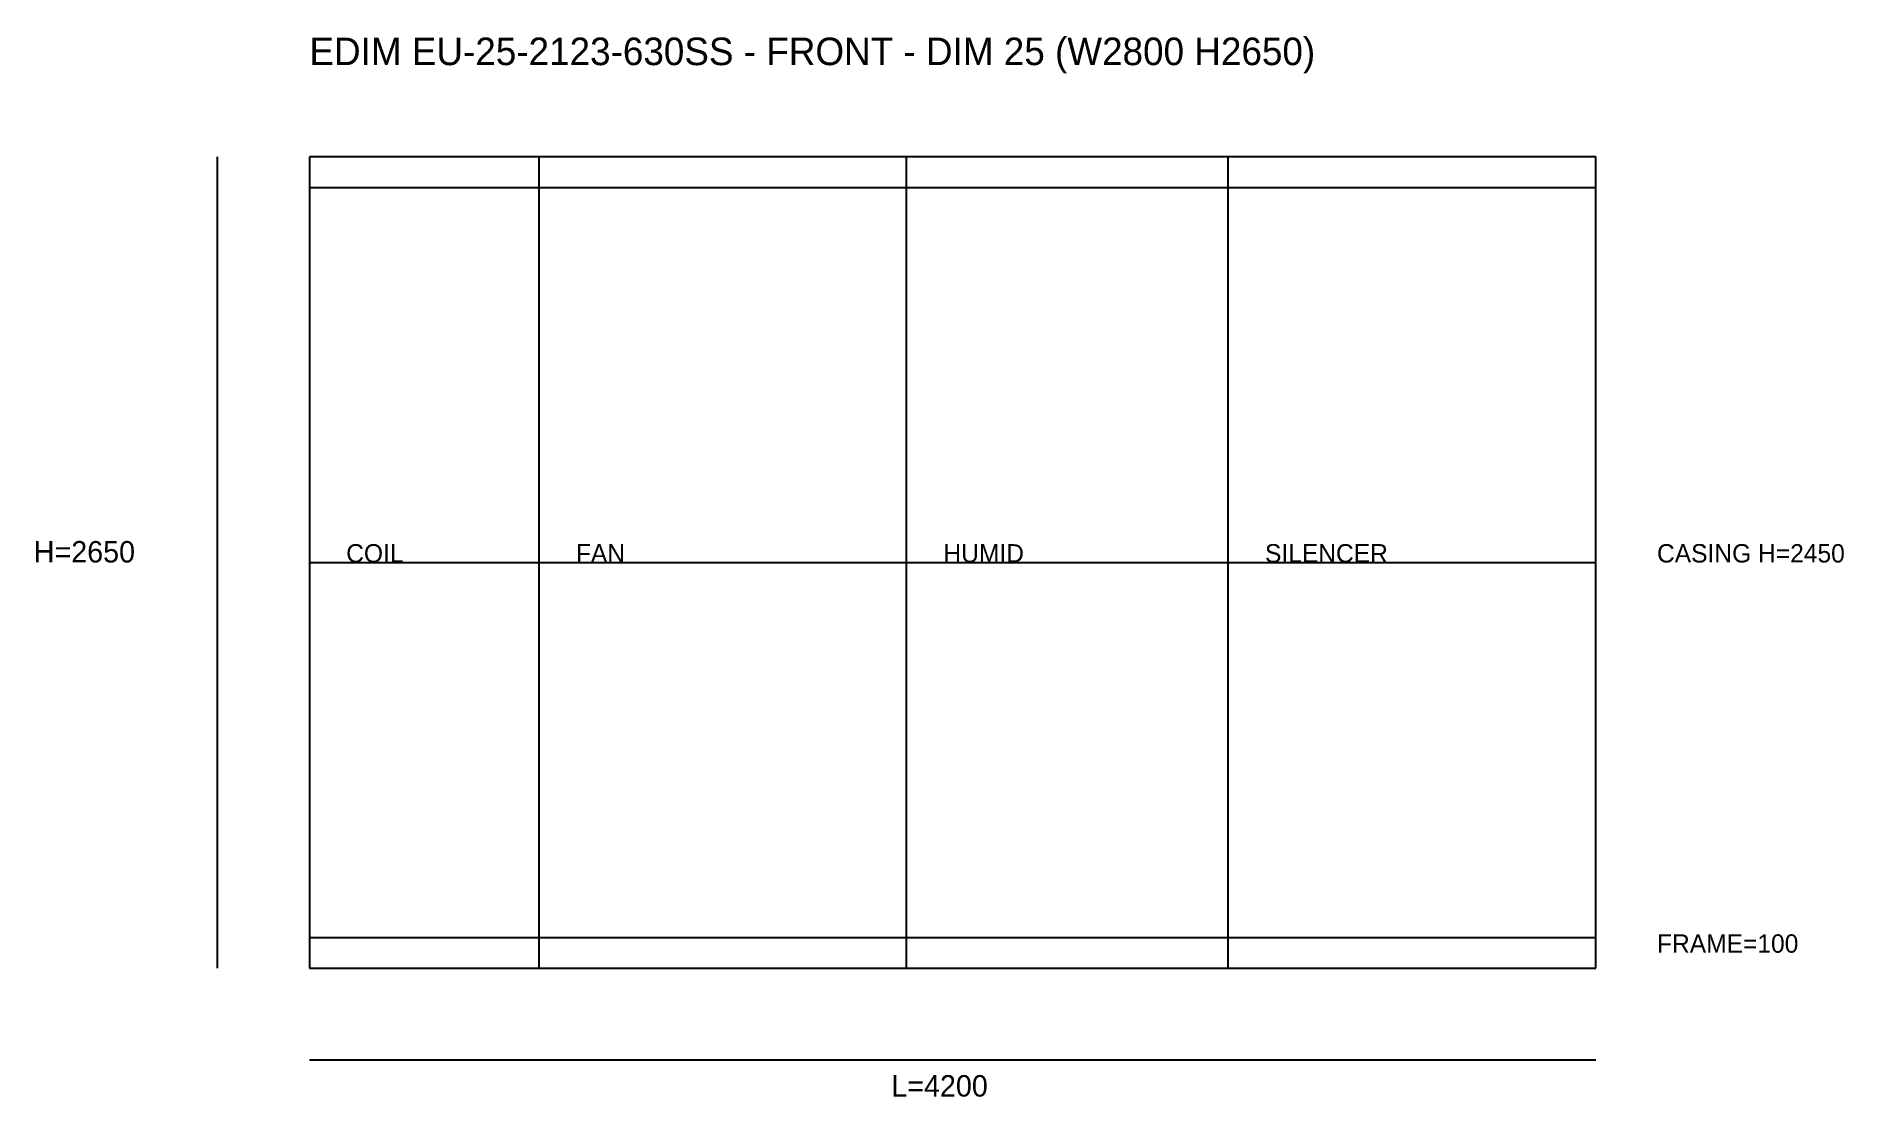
# Model space of a CAD drawing. Header units: millimetres. Extents: x -892 to 5010, y -421 to 3045.
import ezdxf

# ---------------------------------------------------------------- set-up
doc = ezdxf.new("R2010")
doc.units = ezdxf.units.MM
for name, color, linetype in [('DIM', 1, 'CONTINUOUS'), ('OUTLINE', 7, 'CONTINUOUS'), ('SECTION', 3, 'CONTINUOUS'), ('TEXT', 5, 'CONTINUOUS')]:
    doc.layers.add(name, color=color, linetype=linetype)

msp = doc.modelspace()

# ---------------------------------------------------------------- linework, layer by layer
at = {"layer": 'DIM'}
for p, q in [((-300, 0), (-300, 2650)), ((0, 1325), (4200, 1325)), ((0, -300), (4200, -300))]:
    msp.add_line(p, q, dxfattribs=at)
at = {"layer": 'OUTLINE'}
for p, q in [((4200, 2650), (0, 2650)), ((0, 2650), (0, 0)), ((4200, 0), (4200, 2650)), ((0, 2550), (4200, 2550)), ((0, 100), (4200, 100)), ((0, 0), (4200, 0))]:
    msp.add_line(p, q, dxfattribs=at)
at = {"layer": 'SECTION'}
for p, q in [((750, 0), (750, 2650)), ((1950, 0), (1950, 2650)), ((3000, 0), (3000, 2650))]:
    msp.add_line(p, q, dxfattribs=at)

# ---------------------------------------------------------------- texts
at = {"layer": 'DIM'}
for s, p in [('CASING H=2450', (4400, 1325)), ('FRAME=100', (4400, 50))]:
    msp.add_text(s, height=60, dxfattribs=at).set_placement(p)
at = {"layer": 'TEXT'}
for s, height, p in [('EDIM EU-25-2123-630SS - FRONT - DIM 25 (W2800 H2650)', 90, (0, 2950)), ('H=2650', 70, (-900, 1325)), ('COIL', 60, (120, 1325)), ('FAN', 60, (870, 1325)), ('HUMID', 60, (2070, 1325)), ('SILENCER', 60, (3120, 1325)), ('L=4200', 70, (1900, -420))]:
    msp.add_text(s, height=height, dxfattribs=at).set_placement(p)

doc.saveas('drawing.dxf')
